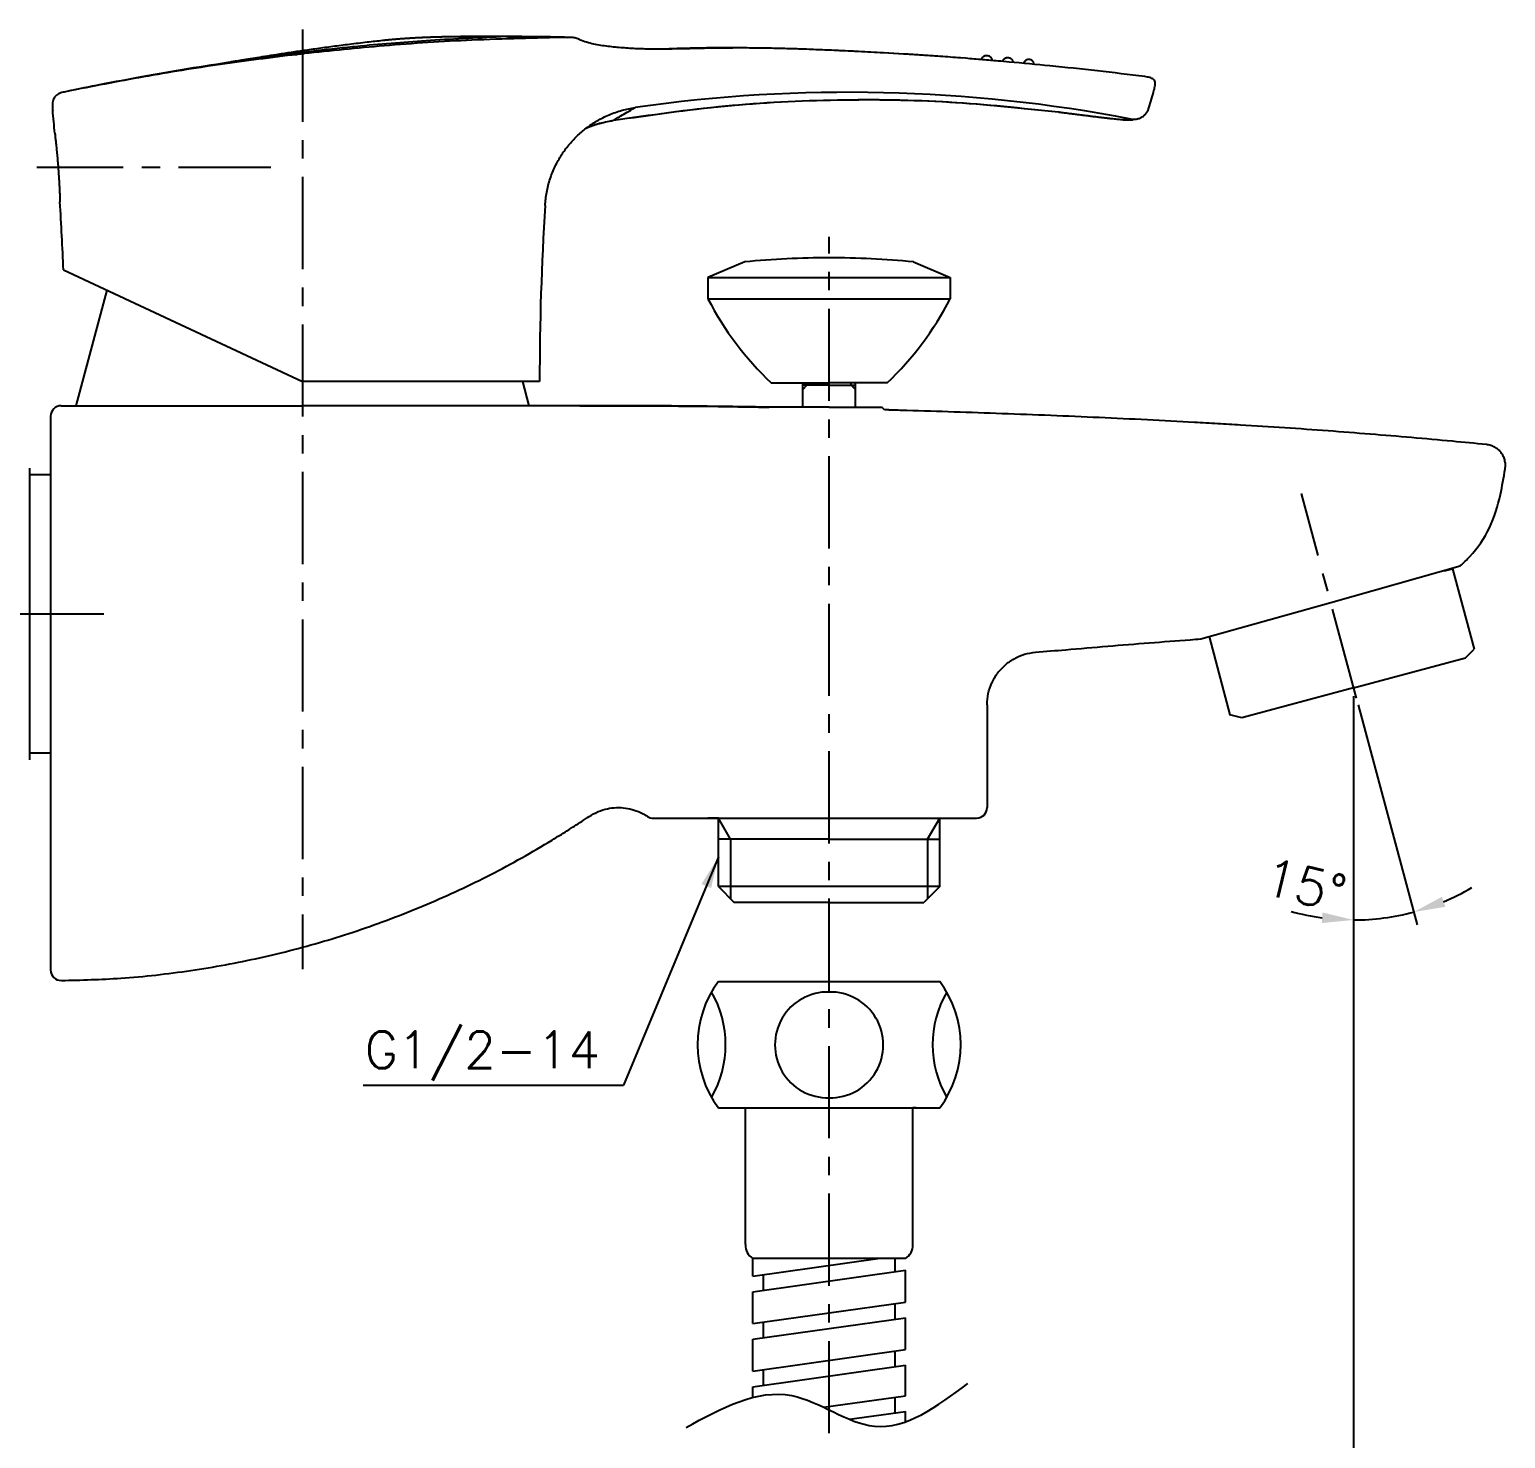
# Model space of a CAD drawing. Extents: x 937 to 1531, y -1355 to -935.
# Drawn here: x 1081.6 to 1221.7, y -1265.3 to -1131.5 of the extents above; entities that cross this region are included whole.
import ezdxf

# ---------------------------------------------------------------- set-up
doc = ezdxf.new("R2010")
doc.units = 0
doc.header["$LTSCALE"] = 7
doc.header["$MEASUREMENT"] = 0
doc.linetypes.add('CENTER', pattern=[2, 1.25, -0.25, 0.25, -0.25])
doc.layers.get('0').update_dxf_attribs({"color": 2, "linetype": 'CONTINUOUS'})
for name, color, linetype in [('CL', 1, 'CENTER'), ('D', 2, 'CONTINUOUS'), ('DIM', 2, 'CONTINUOUS'), ('DWG', 7, 'CONTINUOUS')]:
    doc.layers.add(name, color=color, linetype=linetype)
doc.styles.add('GHS', font='romans', dxfattribs={"bigfont": 'ghs'})
doc.dimstyles.new('STANDARD$7', dxfattribs={"dimtxt": 3.5, "dimasz": 3, "dimexe": 1, "dimexo": 1, "dimgap": 1, "dimtad": 3, "dimdec": 4, "dimzin": 0, "dimdsep": 46, "dimtxsty": 'GHS', "dimcen": 1, "dimclrd": 256, "dimclre": 256, "dimclrt": 2, "dimadec": 4, "dimazin": 0, "dimtfac": 1, "dimtdec": 4, "dimtmove": 2, "dimatfit": 2, "dimfxl": 0, "dimtolj": 1, "dimtzin": 0, "dimlwd": -1, "dimlwe": -1, "dimarcsym": 0})

msp = doc.modelspace()

# ---------------------------------------------------------------- linework, layer by layer
at = {"color": 7, "linetype": 'Continuous'}
for p, q in [((1115.319487179048, -1132.54203664579), (1115.317115819948, -1132.54228635859)), ((1143.262954046449, -1133.34805826849), (1142.637309368648, -1133.362033697591)), ((1101.054858959548, -1134.55591243509), (1101.022004336948, -1134.56081642179)), ((1102.001857555249, -1134.39261323749), (1101.924374077248, -1134.40517429259)), ((1102.300061570948, -1134.34420211709), (1102.269449788248, -1134.34920019089)), ((1105.183724476248, -1133.97920668689), (1104.570572941248, -1134.05904032349)), ((1162.701731460228, -1133.724224455089), (1162.688026117327, -1133.723476926589)), ((1162.701732923065, -1133.724224455091), (1162.688027580164, -1133.72347692659)), ((1137.055257004265, -1140.12218340819), (1137.063568059163, -1140.12635087629)), ((1179.325308082926, -1139.337759306188), (1179.306099782528, -1139.332268278689)), ((1186.174148191127, -1140.003295550189), (1185.848653266327, -1140.060566715588)), ((1186.389054357328, -1140.064433572589), (1186.385978375027, -1140.064975889489)), ((1084.852369035964, -1154.33348839569), (1107.534873398864, -1164.910513886299)), ((1130.057857181065, -1164.91051457179), (1107.534873398864, -1164.910512946587)), ((1155.034585595435, -1167.372447104397), (1155.034585595435, -1165.061122239875)), ((1160.034585595292, -1167.372447104397), (1160.034585595292, -1165.061122239875)), ((1083.637239750925, -1168.220462744181), (1083.637266183934, -1220.785709562686)), ((1157.534585595363, -1167.372447104428), (1152.534585595374, -1167.372447104366)), ((1157.534585595363, -1167.372447104428), (1162.534585595352, -1167.372447104366)), ((1172.534871799163, -1195.605315247492), (1172.534871799163, -1205.372447105392)), ((1140.838772103061, -1206.372447105392), (1157.534585595363, -1206.372447105392)), ((1157.534585595363, -1206.372447105392), (1171.534871799163, -1206.372447105392))]:
    msp.add_line(p, q, dxfattribs=at)
at = {"linetype": 'Continuous'}
for p, q in [((1155.434585595371, -1165.272447105374), (1155.434585595372, -1165.061122239933)), ((1159.634585595355, -1165.272447105374), (1159.634585595354, -1165.061122239938))]:
    msp.add_line(p, q, dxfattribs=at)
at = {"color": 7, "linetype": 'Continuous'}
for centre, radius, start, end in [((1143.298799844829, -1484.612290795689), 351.4240677686, 85.56224363371179, 86.83471459661303), ((1143.298801307666, -1484.61229079569), 351.4240677686, 85.60754368735617, 86.83471459661303), ((1143.298799844829, -1484.612290795689), 351.4240677686, 82.77383563439541, 84.2527353094242), ((1159.405878143464, -1279.96382132399), 142.4973302716, 79.17260023408727, 98.18117904302068), ((1074.221791834728, -1105.405189933289), 118.5202824582, 343.5565512880143, 344.3955501079165), ((812.10958676068, -1164.91094875259), 272.947811535, 4.949738764298439, 5.414484596172827), ((812.10958676068, -1164.91094875259), 272.947811535, 2.220921374694909, 3.58147012620267), ((1402.902643590064, -1164.908153623791), 272.8447864193, 176.4897426763965, 180.0004957849989), ((1084.637239750925, -1168.22046224132), 1, 89.99997701704196, 180.0000288118121), ((1140.838772103062, -1205.372447105387), 1, 236.6811199159572, 269.9999999999251), ((1171.534871799163, -1205.372447105392), 1, 270, 0), ((1084.637266183924, -1220.785709059815), 1, 180.0000288123853, 271.2664848263203)]:
    msp.add_arc(centre, radius, start, end, dxfattribs=at)
for points in [[(1115.318691661748, -1132.54216507889), (1113.890237103149, -1132.69844081729), (1112.211156822249, -1132.89685718799), (1110.606910488548, -1133.100795482691), (1109.085362643348, -1133.306562571591), (1107.653591073748, -1133.51049140239), (1106.317932095848, -1133.709080530791), (1105.060851413949, -1133.90303497429), (1103.966597197648, -1134.07632458829), (1103.030756160748, -1134.226270355691), (1102.300042105649, -1134.34420382249)], [(1126.837112142248, -1132.18153282109), (1119.688766962649, -1132.54664155459), (1113.045275358048, -1133.08706904519), (1111.080501944748, -1133.28554364289), (1109.113105326348, -1133.50337449519), (1107.146260217848, -1133.735038767391), (1106.166408508048, -1133.85487106399), (1105.183724476248, -1133.97920668689)], [(1132.701814261448, -1132.254035771391), (1123.628945191248, -1132.51815034239), (1115.297409500149, -1133.05786386809), (1107.711405556148, -1133.798095433991)], [(1126.837111253649, -1132.18205789219), (1125.523174857949, -1132.17955458849), (1122.977248474048, -1132.18756783839), (1120.477585577648, -1132.22939401489), (1118.031262769348, -1132.327835071191), (1115.645167465149, -1132.50890266869), (1115.318686385248, -1132.54211494099)], [(1126.556618991748, -1132.176262542891), (1126.516450473048, -1132.176142645591), (1126.476335260648, -1132.176026181691), (1126.436273080748, -1132.17591310919), (1126.396263659548, -1132.17580338629), (1126.356306723548, -1132.17569697149), (1126.316401999448, -1132.17559382339), (1126.276549214248, -1132.17549390109), (1126.236748095248, -1132.175397163591), (1126.196998369948, -1132.17530357059), (1126.157299766149, -1132.17521308149), (1126.117652011849, -1132.17512565629), (1126.078054835448, -1132.17504125509), (1126.038507965349, -1132.17495983829), (1125.999011130548, -1132.17488136639), (1125.959564060048, -1132.17480580029), (1125.920166483249, -1132.17473310099), (1125.880818129848, -1132.174663229591), (1125.841518729648, -1132.17459614779), (1125.802268012948, -1132.17453181709), (1125.763065710248, -1132.174470199491), (1125.723911552148, -1132.174411257091), (1125.684803624148, -1132.174354958191), (1125.64573708535, -1132.17430133569), (1125.606711466248, -1132.17425046259), (1125.567726554848, -1132.174202411891), (1125.528782138948, -1132.174157256191), (1125.489878006249, -1132.17411506809), (1125.451013944849, -1132.17407591969), (1125.412189742448, -1132.17403988289), (1125.373405187049, -1132.17400702899), (1125.334660066548, -1132.17397742949), (1125.295954168748, -1132.17395115529), (1125.257287281648, -1132.173928276991), (1125.218659193049, -1132.17390886509), (1125.180069691049, -1132.17389298959), (1125.141518563548, -1132.17388072039), (1125.103005598448, -1132.173872127091), (1125.064530583748, -1132.17386727909), (1125.026093307448, -1132.173866245391), (1124.987693557548, -1132.173869094891), (1124.949331122149, -1132.17387589599), (1124.911005789048, -1132.17388671719), (1124.872717346549, -1132.17390162649), (1124.834465582449, -1132.173920691891), (1124.796250285048, -1132.17394398079), (1124.758071242248, -1132.17397156079), (1124.719928242148, -1132.17400349899), (1124.681821072948, -1132.174039862391), (1124.643749522648, -1132.17408071769), (1124.605713379449, -1132.17412613139), (1124.567712431348, -1132.17417616999), (1124.529746466648, -1132.17423089949), (1124.491815273349, -1132.174290385991), (1124.453918639649, -1132.17435469499), (1124.416056353748, -1132.17442389229), (1124.378228203748, -1132.17449804319), (1124.340433977748, -1132.17457721289), (1124.302673464148, -1132.17466146629), (1124.264946450949, -1132.17475086849), (1124.227252726248, -1132.174845483991), (1124.189592078448, -1132.174945377391), (1124.151964295548, -1132.17505061309), (1124.114369165748, -1132.17516125529), (1124.076806477248, -1132.17527736789), (1124.039276018249, -1132.17539901509), (1124.001777576848, -1132.17552626039), (1123.964310941148, -1132.17565916759), (1123.926875899449, -1132.17579780019), (1123.889472239748, -1132.175942221491), (1123.852099750248, -1132.17609249479), (1123.814758218949, -1132.176248683191), (1123.777447434149, -1132.176410849791), (1123.740167183648, -1132.176579057291), (1123.702917255749, -1132.17675336859), (1123.665697438448, -1132.176933846391), (1123.628507519648, -1132.17712055319), (1123.591347287348, -1132.177313551491), (1123.554216529649, -1132.17751290379), (1123.517115034349, -1132.17771867219), (1123.480042589448, -1132.177930918991), (1123.442998982849, -1132.17814970639), (1123.405984002248, -1132.17837509629), (1123.368997435649, -1132.178607150691), (1123.332039070649, -1132.17884593159), (1123.295108695048, -1132.179091500791), (1123.258206096548, -1132.17934391999), (1123.221331062849, -1132.17960325099), (1123.184483381348, -1132.17986955539), (1123.147662839849, -1132.18014289479), (1123.110869225548, -1132.180423330791), (1123.074103457549, -1132.180710915991), (1123.037373491248, -1132.18100564469), (1123.000689972449, -1132.181307482291), (1122.964063542948, -1132.181616384891), (1122.927504835448, -1132.18193229939), (1122.891024473048, -1132.18225516349), (1122.854633069749, -1132.18258490519), (1122.818341230248, -1132.18292144279), (1122.782159550149, -1132.18326468469), (1122.746098616149, -1132.18361452959), (1122.710169005548, -1132.18397086559), (1122.674381286948, -1132.18433357119), (1122.638746020049, -1132.18470251389), (1122.603273755948, -1132.18507755139), (1122.567975036748, -1132.185458530491), (1122.532860396249, -1132.18584528759), (1122.497940359849, -1132.18623764839), (1122.463225444548, -1132.18663542799), (1122.428726159248, -1132.187038430791), (1122.394453004649, -1132.187446450391), (1122.360416473848, -1132.18785926969), (1122.326627052049, -1132.18827666099), (1122.293095216949, -1132.188698385791), (1122.259831438848, -1132.18912419489), (1122.226846180948, -1132.18955382879), (1122.194149899248, -1132.189987017091), (1122.161753043249, -1132.190423479091), (1122.129664451648, -1132.19086294599), (1122.097876635949, -1132.191305368991), (1122.066372592149, -1132.191750840791), (1122.035135210749, -1132.19219946959), (1122.004147396048, -1132.19265137779), (1121.973392065548, -1132.19310670169), (1121.942852150049, -1132.193565591691), (1121.912510593148, -1132.194028212191), (1121.882350351148, -1132.19449474159), (1121.852354393049, -1132.19496537259), (1121.822505699848, -1132.19544031159), (1121.792787265048, -1132.195919779391), (1121.763182093948, -1132.19640401119), (1121.733673203948, -1132.196893256091), (1121.704243623948, -1132.19738777799), (1121.674876398648, -1132.19788785499), (1121.645558418049, -1132.19839371349), (1121.616287573248, -1132.19890539749), (1121.587063712548, -1132.19942291819), (1121.557886684249, -1132.199946286391), (1121.528756336748, -1132.200475512591), (1121.499672518348, -1132.20101060739), (1121.470635077548, -1132.20155158109), (1121.441643862848, -1132.202098443891), (1121.412698722848, -1132.202651205991), (1121.383799506149, -1132.203209876991), (1121.354946061248, -1132.20377446699), (1121.326138237048, -1132.20434498529), (1121.297375882148, -1132.20492144159), (1121.268658845348, -1132.205503845091), (1121.239986975548, -1132.20609220509), (1121.211360121648, -1132.20668653059), (1121.182778132448, -1132.20728683049), (1121.154240857049, -1132.20789311369), (1121.125748144249, -1132.208505388791), (1121.097299843348, -1132.209123664491), (1121.068895803149, -1132.209747948991), (1121.04053587305, -1132.21037825069), (1121.012219902048, -1132.21101457789), (1120.983947739348, -1132.21165693859), (1120.955719234248, -1132.21230534069), (1120.927534235948, -1132.21295979209), (1120.899392593849, -1132.21362030049), (1120.871294157248, -1132.214286873591), (1120.843238775449, -1132.21495951889), (1120.815226298048, -1132.21563824379), (1120.787256574349, -1132.21632305549), (1120.759329453949, -1132.21701396139), (1120.731444786348, -1132.217710968391), (1120.703602421048, -1132.21841408379), (1120.675802207648, -1132.21912331419), (1120.648043992849, -1132.21983866669), (1120.620327472848, -1132.220560152991), (1120.592652446449, -1132.22128778439), (1120.565018814348, -1132.22202156999), (1120.537426476648, -1132.22276151879), (1120.509875333249, -1132.22350763949), (1120.482365283248, -1132.22425994089), (1120.454896225649, -1132.225018431491), (1120.427468058748, -1132.225783119891), (1120.400080680748, -1132.226554014291), (1120.372733989148, -1132.227331123091), (1120.345427881148, -1132.22811445439), (1120.318162253749, -1132.22890401619), (1120.290937003148, -1132.22969981649), (1120.263752025548, -1132.23050186309), (1120.236607216748, -1132.231310163791), (1120.209502471848, -1132.232124726291), (1120.182437685949, -1132.23294555809), (1120.155412753648, -1132.23377266669), (1120.128427569148, -1132.23460605949), (1120.101482026448, -1132.23544574369), (1120.074576019048, -1132.23629172669), (1120.047709440149, -1132.237144015591), (1120.020882182748, -1132.238002617491), (1119.994094139448, -1132.23886753929), (1119.967345202349, -1132.23973878799), (1119.940635263449, -1132.24061637039), (1119.913964214448, -1132.241500293291), (1119.887331946548, -1132.24239056349), (1119.860738350848, -1132.24328718749), (1119.834183317948, -1132.244190171991), (1119.807666738348, -1132.245099523491), (1119.781188502048, -1132.24601524849), (1119.754748498848, -1132.24693735339), (1119.728346618248, -1132.24786584459), (1119.701982749448, -1132.24880072829), (1119.675656781448, -1132.24974201089), (1119.649368602848, -1132.25068969849), (1119.623118102048, -1132.251643797291), (1119.596905166948, -1132.25260431349), (1119.570729685348, -1132.25357125309), (1119.544591544949, -1132.25454462209), (1119.518490632749, -1132.255524426591), (1119.492426835748, -1132.25651067249), (1119.466400040649, -1132.25750336579), (1119.440410133849, -1132.258502512291), (1119.414457001349, -1132.259508117991), (1119.388540529048, -1132.26052018869), (1119.362660602348, -1132.261538730191), (1119.336817106749, -1132.26256374819), (1119.311009927048, -1132.263595248691), (1119.285238948049, -1132.264633237191), (1119.259504054149, -1132.265677719591), (1119.233805129448, -1132.26672870149), (1119.208142057948, -1132.26778618869), (1119.182514723048, -1132.26885018689), (1119.156923008248, -1132.26992070169), (1119.131366796349, -1132.27099773879), (1119.105845970248, -1132.272081303891), (1119.080360412348, -1132.27317140259), (1119.054910004748, -1132.27426804059), (1119.029494629349, -1132.27537122349), (1119.004114167648, -1132.276480956991), (1118.978768501048, -1132.277597246791), (1118.953457510249, -1132.27872009849), (1118.928181076149, -1132.27984951779), (1118.902939079048, -1132.28098551029), (1118.877731398848, -1132.282128081891), (1118.852557915348, -1132.28327723809), (1118.827418508048, -1132.284432984691), (1118.802313055849, -1132.28559532739), (1118.777241437549, -1132.28676427199), (1118.752203531648, -1132.287939824291), (1118.727199216149, -1132.28912199009), (1118.702228368849, -1132.290310775091), (1118.677290867048, -1132.29150618529), (1118.652386587848, -1132.29270822649), (1118.627515407949, -1132.29391690469), (1118.602677203549, -1132.29513222569), (1118.577871850648, -1132.29635419569), (1118.553099224949, -1132.29758282059), (1118.528359201349, -1132.29881810639), (1118.503651654848, -1132.30006005929), (1118.478976459748, -1132.30130868549), (1118.454333490049, -1132.30256399099), (1118.429722619348, -1132.30382598229), (1118.405143720648, -1132.305094665491), (1118.380596666648, -1132.30637004709), (1118.356081329748, -1132.30765213339), (1118.33159758175, -1132.30894093099), (1118.307145293848, -1132.31023644629), (1118.282724336948, -1132.31153868589), (1118.258334581448, -1132.31284765659), (1118.233975897148, -1132.31416336499), (1118.209648153548, -1132.31548581799), (1118.185351219548, -1132.316815022391), (1118.161084963248, -1132.31815098529), (1118.136849252548, -1132.31949371349), (1118.112643954548, -1132.32084321429), (1118.088468936048, -1132.32219949489), (1118.064324062948, -1132.32356256249), (1118.040209200748, -1132.32493242459), (1118.016124214249, -1132.326309088591), (1117.992068967549, -1132.32769256219), (1117.968043324248, -1132.329082852991), (1117.944047147048, -1132.33047996869), (1117.920080298248, -1132.331883917391), (1117.896142639148, -1132.333294706991), (1117.872234030448, -1132.334712345591), (1117.848354332048, -1132.336136841491), (1117.824503403148, -1132.33756820309), (1117.800681102048, -1132.33900643879), (1117.776887286248, -1132.34045155729), (1117.753121812449, -1132.34190356739), (1117.729384536248, -1132.34336247789), (1117.705675312648, -1132.34482829789), (1117.681993995449, -1132.34630103669), (1117.658340437648, -1132.34778070349), (1117.634714491248, -1132.349267307791), (1117.611116006949, -1132.35076085939), (1117.587544834648, -1132.35226136809), (1117.564000823149, -1132.35376884389), (1117.540483819948, -1132.35528329689), (1117.516993671349, -1132.35680473769), (1117.493530222549, -1132.358333176591), (1117.470093317448, -1132.359868624591), (1117.446682798549, -1132.36141109249), (1117.423298506948, -1132.362960591591), (1117.399940282448, -1132.364517133291), (1117.376607963448, -1132.366080729191), (1117.353302291049, -1132.36765132999), (1117.330030930848, -1132.36922841459), (1117.306804729948, -1132.370811232791), (1117.283634542948, -1132.37239901729), (1117.260531215048, -1132.373990984591), (1117.237505582748, -1132.37558633509), (1117.214568473949, -1132.37718425349), (1117.191730707648, -1132.37878390789), (1117.169003094548, -1132.380384450691), (1117.146396436749, -1132.38198501839), (1117.123921528649, -1132.383584731291), (1117.101589156749, -1132.38518269439), (1117.079410099748, -1132.38677799659), (1117.057395129348, -1132.38836971159), (1117.03555501035, -1132.38995689749), (1117.013900500749, -1132.39153859759), (1116.992442352648, -1132.393113840091), (1116.971191312148, -1132.394681638191), (1116.950158120249, -1132.39624099119), (1116.929353512748, -1132.39779088379), (1116.908788211548, -1132.399330287791), (1116.888466950548, -1132.40085861249), (1116.868378318648, -1132.402376484791), (1116.848508215249, -1132.40388475379), (1116.828842546248, -1132.40538428869), (1116.809367223649, -1132.406875978991), (1116.790068165548, -1132.40836073359), (1116.770931296148, -1132.40983948099), (1116.751942544548, -1132.41131316869), (1116.733087844748, -1132.41278276329), (1116.714353134748, -1132.41424924999), (1116.695724357148, -1132.41571363259), (1116.677187469548, -1132.417176932491), (1116.658732206748, -1132.418639889691), (1116.640356789349, -1132.42010258059), (1116.622060561048, -1132.42156499429), (1116.603842861549, -1132.42302712069), (1116.585703026348, -1132.42448895119), (1116.567640386448, -1132.42595047799), (1116.549654268948, -1132.42741169469), (1116.531743996449, -1132.42887259619), (1116.513908887048, -1132.43033317819), (1116.496148254749, -1132.431793437991), (1116.47846140915, -1132.433253373791), (1116.460847655148, -1132.434712985291), (1116.443306293449, -1132.43617227329), (1116.425836619748, -1132.43763123969), (1116.408437925248, -1132.43908988789), (1116.391109496648, -1132.44054822239), (1116.373850615249, -1132.44200624909), (1116.356660557648, -1132.443463975191), (1116.339538595148, -1132.44492140909), (1116.322483994049, -1132.446378560491), (1116.305496014749, -1132.44783544079), (1116.288573912449, -1132.44929206229), (1116.271716936149, -1132.45074843919), (1116.254924329148, -1132.452204586591), (1116.238195328148, -1132.45366052159), (1116.221529163448, -1132.45511626229), (1116.204925058448, -1132.45657182869), (1116.188382229649, -1132.458027242191), (1116.171899885649, -1132.45948252559), (1116.155477227449, -1132.460937703691), (1116.139113447748, -1132.462392802791), (1116.122807730349, -1132.46384785089), (1116.106559250048, -1132.465302877891), (1116.090367171648, -1132.46675791539), (1116.07423064975, -1132.46821299699), (1116.058148827849, -1132.469668158391), (1116.042120837448, -1132.47112343699), (1116.026145798048, -1132.47257887289), (1116.010222815148, -1132.47403450799), (1115.994350980248, -1132.47549038659), (1115.978529369048, -1132.47694655569), (1115.962757040948, -1132.47840306479), (1115.947033036949, -1132.479859965991), (1115.931356378948, -1132.48131731439), (1115.915726067548, -1132.482775168291), (1115.900141080549, -1132.48423358899), (1115.884600370749, -1132.48569264159), (1115.869102863448, -1132.48715239469), (1115.853647454648, -1132.48861292099), (1115.838233041849, -1132.49007429429), (1115.822862047348, -1132.49153625379), (1115.807543385248, -1132.49299791519), (1115.792286626548, -1132.494458320191), (1115.777101303548, -1132.49591650229), (1115.761996906148, -1132.49737148779), (1115.746982879849, -1132.49882229549), (1115.732068623048, -1132.50026793769), (1115.717263484648, -1132.50170742029), (1115.702576762349, -1132.50313974339), (1115.688017702648, -1132.504563901291), (1115.673595545948, -1132.50597887849), (1115.659319428648, -1132.50738365969), (1115.645198405949, -1132.508777227491), (1115.631241477448, -1132.51015856049), (1115.617457586248, -1132.51152663419), (1115.603855585149, -1132.51288042389), (1115.590442911248, -1132.514219038291), (1115.577225353249, -1132.51554174479), (1115.564208466648, -1132.516847829591), (1115.551397638948, -1132.518136591991), (1115.538798084148, -1132.519407345291), (1115.526414836149, -1132.52065941769), (1115.514252350548, -1132.521892193691), (1115.502306974648, -1132.52310588039), (1115.490567877749, -1132.52430142289), (1115.479023440348, -1132.52547985949), (1115.467661342648, -1132.526642312891), (1115.456468481948, -1132.52778999919), (1115.445430847149, -1132.528924240991), (1115.434533331948, -1132.53004648749), (1115.423756893249, -1132.53115860799), (1115.413047850649, -1132.53226607429), (1115.402416285248, -1132.53336778889), (1115.391890453948, -1132.53446075549), (1115.381490494448, -1132.53554279819), (1115.371225798248, -1132.53661284429), (1115.361089842449, -1132.537671475191), (1115.351049419148, -1132.53872206789), (1115.341019590248, -1132.53977344399), (1115.330790363349, -1132.54084761309), (1115.320411989849, -1132.54193927279)], [(1127.124729430549, -1132.17832575639), (1127.083785720649, -1132.17815323469), (1127.042899177448, -1132.177984761991), (1127.002069523848, -1132.17782029259), (1126.961296482848, -1132.17765978099), (1126.920579777749, -1132.177503182091), (1126.879919131949, -1132.17735045089), (1126.839314269148, -1132.17720154289), (1126.798764913449, -1132.177056413691), (1126.758270788649, -1132.176915019191), (1126.717831619449, -1132.17677731559), (1126.677447130148, -1132.17664325929), (1126.637117045748, -1132.17651280709), (1126.596841091149, -1132.17638591589), (1126.556618991748, -1132.176262542891)], [(1126.837110397048, -1132.182069853891), (1128.778799977548, -1132.19339553129), (1130.750803989449, -1132.21671757899), (1132.701593715448, -1132.25381708009)], [(1132.419063361848, -1132.242339403891), (1132.385982357848, -1132.24163336539), (1132.336437467448, -1132.24058395869), (1132.286984203748, -1132.239546062391), (1132.237622209448, -1132.23851959689), (1132.188351128249, -1132.23750448349), (1132.139170604948, -1132.23650064369), (1132.090079985648, -1132.235507993791), (1132.041076902048, -1132.234526416391), (1131.992160699449, -1132.23355583019), (1131.943331113749, -1132.23259616209), (1131.894587880949, -1132.23164733959), (1131.845930737448, -1132.23070929039), (1131.797359419548, -1132.22978194279), (1131.748873664149, -1132.228865225591), (1131.700473208049, -1132.22795906779), (1131.652157788349, -1132.227063398891), (1131.603927142548, -1132.22617814899), (1131.555781008149, -1132.225303248491), (1131.507719122749, -1132.224438628091), (1131.459741224549, -1132.22358421899), (1131.411847051549, -1132.222739952891), (1131.364036342249, -1132.221905761791), (1131.316308835148, -1132.22108157819), (1131.268664269148, -1132.22026733489), (1131.221102383148, -1132.219462965191), (1131.173622916548, -1132.21866840279), (1131.126225608548, -1132.21788358179), (1131.078910198949, -1132.21710843659), (1131.031676427448, -1132.216342901991), (1130.984524034148, -1132.21558691339), (1130.937452845348, -1132.21484040759), (1130.890463298648, -1132.21410332479), (1130.843555273248, -1132.21337558859), (1130.796728493248, -1132.21265712059), (1130.749982682049, -1132.21194784249), (1130.703317563149, -1132.21124767679), (1130.656732859748, -1132.210556546191), (1130.61022829475, -1132.209874373991), (1130.563803590848, -1132.20920108399), (1130.517458470549, -1132.20853660029), (1130.471192656249, -1132.20788084769), (1130.425005870048, -1132.207233751391), (1130.378897833748, -1132.20659523679), (1130.332868269248, -1132.20596523009), (1130.286916898048, -1132.20534365779), (1130.241043441448, -1132.204730446791), (1130.195247620648, -1132.20412552459), (1130.149529156848, -1132.20352881909), (1130.103887770648, -1132.202940258491), (1130.058323182848, -1132.20235977169), (1130.012835114048, -1132.20178728769), (1129.967423284549, -1132.201222736291), (1129.922087414649, -1132.20066604759), (1129.876827224448, -1132.200117151891), (1129.831642433948, -1132.19957598039), (1129.786532762848, -1132.199042464291), (1129.741497931048, -1132.19851653539), (1129.696537657948, -1132.197998125891), (1129.651651663248, -1132.197487168591), (1129.606839666149, -1132.19698359639), (1129.562101386048, -1132.196487342891), (1129.517436541948, -1132.195998341891), (1129.472844853148, -1132.195516527691), (1129.428326038448, -1132.19504183509), (1129.383879816848, -1132.19457419919), (1129.339505907148, -1132.194113555491), (1129.295204028148, -1132.19365983999), (1129.250973898548, -1132.19321298889), (1129.206815236948, -1132.192772939091), (1129.162727761948, -1132.19233962759), (1129.118711192049, -1132.19191299199), (1129.074765245849, -1132.19149297019), (1129.030889641648, -1132.19107950049), (1128.987084097949, -1132.19067252159), (1128.943348333248, -1132.19027197259), (1128.899682065748, -1132.189877792891), (1128.856085013848, -1132.18948992239), (1128.812556895949, -1132.18910830139), (1128.769097430448, -1132.18873287029), (1128.725706335548, -1132.18836357009), (1128.682383329749, -1132.188000342291), (1128.639128131249, -1132.18764312839), (1128.595940458549, -1132.18729187059), (1128.552820030148, -1132.186946511391), (1128.509766564249, -1132.18660699339), (1128.466779779448, -1132.18627325989), (1128.423859394248, -1132.18594525439), (1128.381005127248, -1132.18562292069), (1128.338216697048, -1132.185306203091), (1128.295493822248, -1132.18499504609), (1128.252836221648, -1132.18468939469), (1128.210243613948, -1132.18438919399), (1128.167715718048, -1132.18409438979), (1128.125252252948, -1132.183804927891), (1128.082852937649, -1132.18352075459), (1128.040517491248, -1132.183241816591), (1127.998245632848, -1132.18296806079), (1127.956037082048, -1132.182699434491), (1127.913891557948, -1132.18243588529), (1127.871808780148, -1132.18217736119), (1127.829788468448, -1132.18192381039), (1127.787830342349, -1132.181675181391), (1127.745934121948, -1132.18143142329), (1127.704099527049, -1132.18119248509), (1127.662326277949, -1132.18095831659), (1127.620614094848, -1132.18072886739), (1127.57896269805, -1132.180504087891), (1127.537371808348, -1132.180283928391), (1127.495841146248, -1132.18006833969), (1127.454370432648, -1132.179857272891), (1127.412959388648, -1132.179650679491), (1127.371607735448, -1132.17944851099), (1127.330315194349, -1132.17925071949), (1127.289081486948, -1132.17905725719), (1127.247906334849, -1132.178868076791), (1127.206789459949, -1132.17868313099), (1127.165730584448, -1132.17850237309), (1127.124729430549, -1132.17832575639)], [(1132.937023679148, -1132.25393929869), (1132.903736182148, -1132.253328275291), (1132.700284135948, -1132.253777580491)], [(1134.026422869948, -1132.54332808059), (1133.849898242449, -1132.46953138709), (1133.672619358148, -1132.398423616091), (1133.490235373948, -1132.33750595969), (1133.300842137748, -1132.29100038869), (1133.104650929849, -1132.26290224999), (1132.937023679148, -1132.25393929869)], [(1142.637147103948, -1133.362030834191), (1141.825278557349, -1133.370956981891), (1141.038142840448, -1133.37149369429), (1140.274130444648, -1133.36258386919), (1139.531908999148, -1133.342295034891), (1138.809865981449, -1133.308423921491), (1138.106729461349, -1133.26094480599), (1137.418836625049, -1133.20258537029), (1136.735953443048, -1133.13408968299), (1136.049758227348, -1133.04723269469), (1135.363415297448, -1132.929560284191), (1134.684391299448, -1132.767106652891), (1134.027690259448, -1132.54382206799)], [(1142.660332133448, -1133.34032635649), (1142.350032950148, -1133.35180761429)], [(1143.262086240348, -1133.32386287889), (1142.636504880849, -1133.344184156191)], [(1143.262024072549, -1133.31985076219), (1142.969241617248, -1133.329517964191), (1142.660332133448, -1133.34032635649)], [(1143.276844196248, -1133.31937642349), (1143.262024072549, -1133.31985076219)], [(1148.931739308749, -1133.25929374189), (1146.209680084849, -1133.263435506891), (1143.262086240348, -1133.32386287889)], [(1148.931764431149, -1133.259294211091), (1146.771090342048, -1133.278620156491), (1144.673140622848, -1133.31837915659), (1143.263005861648, -1133.35056222659)], [(1148.844976142148, -1133.24350680269), (1148.279890057248, -1133.242119380491), (1147.425617785048, -1133.24380034499), (1146.561303868648, -1133.250228648991), (1145.684736067648, -1133.261699972291), (1144.794035432148, -1133.27853972179), (1143.887836372548, -1133.30108663489), (1143.276844196248, -1133.31937642349)], [(1154.670575311448, -1133.361304982691), (1153.951434912448, -1133.337957030691), (1152.282394674248, -1133.293780366491), (1150.613194110848, -1133.26664454189), (1148.931756627948, -1133.25912818439)], [(1160.245703036649, -1133.59722236599), (1159.073950152549, -1133.54172911169), (1157.335543466149, -1133.46431324709), (1155.631931818848, -1133.39580178039), (1154.670575311448, -1133.361304982691)], [(1160.319706374767, -1133.60075595459), (1159.357460011565, -1133.55476163849), (1155.951338089963, -1133.40791967339), (1154.760307670665, -1133.36433526869)], [(1107.022579783048, -1133.87498340909), (1099.730457255848, -1134.829892096191), (1092.442869223849, -1136.00227084619), (1085.165601510048, -1137.38824447229)], [(1101.022004929048, -1134.560820387391), (1096.662580180649, -1135.24626630889), (1092.290800643648, -1136.003994818591), (1088.405661962648, -1136.73612090759), (1085.168533329149, -1137.386711765291)], [(1100.895117216748, -1134.57424960819), (1100.725706215949, -1134.60216263089), (1100.452990109448, -1134.646981429191)], [(1101.924374697848, -1134.40517808139), (1101.305666205548, -1134.50673807279), (1100.895117216748, -1134.57424960819)], [(1104.570572941248, -1134.05904032349), (1101.054859069848, -1134.55591317439)], [(1104.570572941248, -1134.05904032349), (1103.915876803248, -1134.13576436919), (1103.27962712405, -1134.21370212109), (1102.063233574148, -1134.38284553349), (1102.001857943148, -1134.392615655391)], [(1102.198383391948, -1134.36082061739), (1102.032481833849, -1134.38769340169), (1102.001857574548, -1134.392613318491)], [(1102.269449794048, -1134.34920022679), (1102.198383391948, -1134.36082061739)], [(1105.183724476248, -1133.97920668689), (1104.506649032548, -1134.05489328319), (1103.847915333249, -1134.13187760239), (1102.586249633948, -1134.29938628819), (1102.300061158048, -1134.34419957739)], [(1104.570572941248, -1134.05904032349), (1105.939236059448, -1133.93561923599), (1107.022579782948, -1133.874983409091)], [(1105.183724476248, -1133.97920668689), (1106.596827588348, -1133.85757761649), (1107.711405556148, -1133.798095433991)], [(1107.711405556148, -1133.798095433991), (1107.366477917548, -1133.836516612391), (1107.022579782948, -1133.874983409091)], [(1162.688026665629, -1133.723467003189), (1160.319704911929, -1133.600755954589)], [(1162.688028128467, -1133.723467003191), (1160.319706374767, -1133.60075595459)], [(1172.107409681028, -1134.375178855789), (1171.303642983728, -1134.308133330589), (1170.490603332228, -1134.241413836189)], [(1171.998900206828, -1134.372089701689), (1172.009629001229, -1134.326165549989), (1172.036015300628, -1134.254574717389), (1172.066006436428, -1134.198740005489), (1172.095581632228, -1134.156255218589), (1172.122768944829, -1134.124109946589), (1172.146888230928, -1134.099655451589), (1172.167918588128, -1134.080845399589), (1172.186120381529, -1134.066182476189), (1172.201842891129, -1134.054592720489), (1172.215436981129, -1134.045307947989), (1172.227220587928, -1134.037775347389), (1172.237468813328, -1134.031592880789), (1172.266672906528, -1134.015729041589), (1172.290858414128, -1134.004411864889), (1172.309391823328, -1133.996773821589), (1172.323934290029, -1133.991376995789), (1172.335586030628, -1133.987418040189), (1172.345093523028, -1133.984422133989), (1172.361757770828, -1133.979667003489), (1172.375729538128, -1133.976155552589), (1172.386275264728, -1133.973786142689), (1172.397075464529, -1133.971606025589), (1172.408240855128, -1133.969610906389), (1172.417526368428, -1133.968149746289), (1172.428479102428, -1133.966655107889), (1172.436032727428, -1133.965767548989), (1172.443485400228, -1133.965005727089), (1172.451302500528, -1133.964327625089), (1172.456542765028, -1133.963942147989), (1172.463208297128, -1133.963531728789), (1172.468764390229, -1133.963257843789), (1172.473857156228, -1133.963061189789), (1172.478746309528, -1133.962921285489), (1172.483139833328, -1133.962836383589), (1172.487116987528, -1133.962792831489), (1172.490603332228, -1133.962780676689)], [(1173.588058962028, -1134.501863905489), (1172.107409681029, -1134.375178855789)], [(1172.490603332228, -1133.962780676689), (1172.493983216428, -1133.962792100489), (1172.497812618228, -1133.962832653189), (1172.502094832528, -1133.962912748689), (1172.506797447328, -1133.963042994889), (1172.511906503829, -1133.963234707989), (1172.517423158429, -1133.963500497889), (1172.523679911228, -1133.963875936389), (1172.529216228729, -1133.964273862089), (1172.536636903328, -1133.964904276089), (1172.544728071828, -1133.965718796689), (1172.552121209029, -1133.966579557389), (1172.562833707128, -1133.968025410989), (1172.572895754329, -1133.969599211889), (1172.584092628328, -1133.971598682389), (1172.596588595228, -1133.974142647089), (1172.609383787328, -1133.977094354589), (1172.622554624829, -1133.980506007689), (1172.628455540128, -1133.982159444589), (1172.635168620628, -1133.984135842389), (1172.643021867929, -1133.986578419289), (1172.652464938828, -1133.989704762789), (1172.664134010628, -1133.993859464089), (1172.678962254128, -1133.999616648989), (1172.698372045028, -1134.007992635989), (1172.724610897929, -1134.020920450889), (1172.761300411428, -1134.042396220089), (1172.813989768528, -1134.081439342989), (1172.836098402728, -1134.101348585889), (1172.861465665029, -1134.127428428889), (1172.891201819928, -1134.163580322989), (1172.923078083929, -1134.211851225989), (1172.945185042928, -1134.254560916889), (1172.966307522528, -1134.308814695489), (1172.983012366729, -1134.375985845189), (1172.990546502128, -1134.455242312589)], [(1178.490603332428, -1134.958414731589), (1174.618558616528, -1134.592751257589), (1173.588058962028, -1134.501863905489)], [(1174.006563647828, -1134.538514158289), (1174.008812246128, -1134.530126772089), (1174.033337726028, -1134.461575306689), (1174.060817288628, -1134.408325723589), (1174.087677254529, -1134.367774577989), (1174.112232120028, -1134.336976394489), (1174.133934925028, -1134.313422293689), (1174.157442879228, -1134.291000424489), (1174.194094165828, -1134.261238498689), (1174.222789669328, -1134.241605737689), (1174.245407494628, -1134.228081900289), (1174.263482213128, -1134.218393871289), (1174.290375262429, -1134.205675013289), (1174.318507269829, -1134.194383357789), (1174.338587344929, -1134.187502063389), (1174.353544876629, -1134.182984789589), (1174.365086601328, -1134.179843772689), (1174.381884397729, -1134.175795895489), (1174.397711041628, -1134.172537727689), (1174.409786162629, -1134.170407618189), (1174.423878330228, -1134.168305204089), (1174.436064940329, -1134.166816313889), (1174.447220207928, -1134.165718628489), (1174.457726765829, -1134.164915016789), (1174.467323949528, -1134.164375200989), (1174.476022670028, -1134.164045618289), (1174.483794866828, -1134.163879334689), (1174.490603332228, -1134.163832977389)], [(1174.490603332228, -1134.163832977389), (1174.497304167128, -1134.163877880589), (1174.504891416528, -1134.164037168389), (1174.513472640028, -1134.164356256389), (1174.522986393828, -1134.164882742089), (1174.533516960328, -1134.165677960789), (1174.544657269628, -1134.166763392889), (1174.557065721428, -1134.168269912889), (1174.570952490128, -1134.170331191289), (1174.583801099228, -1134.172595584389), (1174.599853158228, -1134.175914464189), (1174.619255459128, -1134.180667756889), (1174.635549832828, -1134.185303446489), (1174.658673191428, -1134.192926911889), (1174.682067479029, -1134.201943942489), (1174.707088064228, -1134.213128683189), (1174.731692199928, -1134.225796268989), (1174.757621756528, -1134.241102376289), (1174.791495066029, -1134.264503333389), (1174.815992693428, -1134.284199254389), (1174.844112479728, -1134.310235349189), (1174.877900089728, -1134.347603279789), (1174.913296393828, -1134.396755131589), (1174.938017885029, -1134.440628546389), (1174.962266944229, -1134.497900951789), (1174.981875609728, -1134.570819272089), (1174.989177011928, -1134.626128657889)], [(1176.490603332328, -1134.347306400789), (1176.482804873028, -1134.347355628789), (1176.472746625828, -1134.347583086189), (1176.461875591928, -1134.348061402889), (1176.450639401028, -1134.348816658389), (1176.439124517328, -1134.349866867289), (1176.427291038628, -1134.351237904289), (1176.415166138328, -1134.352950199789), (1176.402814406829, -1134.355015870589), (1176.390223239428, -1134.357457501889), (1176.377411419628, -1134.360293092089), (1176.364372428128, -1134.363546858089), (1176.351098962928, -1134.367245889889), (1176.337585238529, -1134.371419912789), (1176.323827395328, -1134.376101382389), (1176.309830305028, -1134.381323083389), (1176.295619921528, -1134.387112026389), (1176.281227467229, -1134.393493542889), (1176.266686162328, -1134.400492319589), (1176.252031317028, -1134.408132343889), (1176.237297667328, -1134.416438465589), (1176.222515333428, -1134.425439601589), (1176.207716746829, -1134.435165836689), (1176.192938120628, -1134.445647765789), (1176.178219746528, -1134.456916425889), (1176.163606307328, -1134.469003221389), (1176.149147358728, -1134.481939700989), (1176.134903741328, -1134.495751269889), (1176.120943294928, -1134.510452331189), (1176.107328864028, -1134.526044827089), (1176.094124156128, -1134.542525191289), (1176.081394856228, -1134.559885694889), (1176.069208428228, -1134.578114621489), (1176.057632022328, -1134.597199898489), (1176.046736586228, -1134.617123265789), (1176.036595931428, -1134.637860899189), (1176.027285888228, -1134.659384513189), (1176.018879916528, -1134.681660357089), (1176.011441728228, -1134.704647573589), (1176.007340337029, -1134.719248609589)], [(1176.989323911528, -1134.811813202689), (1176.987077755228, -1134.788341776989), (1176.983637212128, -1134.764446480789), (1176.979119789828, -1134.741041709089), (1176.973581738828, -1134.718178329289), (1176.967079063228, -1134.695902921089), (1176.959667473028, -1134.674257784089), (1176.951402342328, -1134.653280955289), (1176.942342022328, -1134.633005505189), (1176.932552913328, -1134.613458197889), (1176.922099868328, -1134.594659323489), (1176.911045981528, -1134.576626347689), (1176.899452632729, -1134.559373734889), (1176.887379328528, -1134.542912605689), (1176.874883735028, -1134.527250806189), (1176.862021711528, -1134.512392982189), (1176.848847305428, -1134.498340618689), (1176.835408726629, -1134.485087317989), (1176.821752516828, -1134.472613889089), (1176.807924818628, -1134.460895961889), (1176.793967905728, -1134.449909040389), (1176.779920347028, -1134.439628680689), (1176.765817232828, -1134.430030573189), (1176.751690390229, -1134.421090615789), (1176.737569224328, -1134.412785340689), (1176.723485141729, -1134.405094068089), (1176.709468905328, -1134.397996654289), (1176.695549327228, -1134.391472601789), (1176.681753362928, -1134.385501091089), (1176.668106211228, -1134.380061014889), (1176.654627295328, -1134.375129570289), (1176.641323445528, -1134.370680719089), (1176.628198076028, -1134.366689438689), (1176.615253044228, -1134.363132343689), (1176.602488846528, -1134.359987624489), (1176.589905082228, -1134.357235046989), (1176.577508728528, -1134.354857302789), (1176.565313431928, -1134.352838725989), (1176.553316047629, -1134.351161314589), (1176.541610810428, -1134.349818385589), (1176.530216376528, -1134.348789048189), (1176.519073229228, -1134.348047191489), (1176.508280891328, -1134.347577263689), (1176.498286037428, -1134.347354143889), (1176.490603332228, -1134.347306395989)], [(1188.373599071527, -1137.286504149288), (1188.436072947327, -1137.039455057188), (1188.474686695227, -1136.815497518788), (1188.482604197027, -1136.607926488289), (1188.443751855727, -1136.412912010389), (1188.338351705329, -1136.253946015489), (1188.173278343328, -1136.142232888889), (1187.978331964827, -1136.069033524389), (1187.756113317427, -1136.017781255389), (1187.503132222026, -1135.979442477989)], [(1085.166539362864, -1137.38803783899), (1084.929251645264, -1137.43923183269), (1084.704912235464, -1137.49818505719), (1084.491038048364, -1137.57473636509), (1084.287410732264, -1137.68212657399), (1084.105447509564, -1137.828918322991), (1084.075237151364, -1137.86120750359)], [(1084.075237151364, -1137.86120750359), (1083.964071873564, -1138.015045976091), (1083.872375654364, -1138.22964424079), (1083.825034594264, -1138.457735201391), (1083.811992923764, -1138.691661781691), (1083.821040275364, -1138.933439024391), (1083.842371561964, -1139.18618093629)], [(1135.458242168866, -1140.20884687169), (1135.491175278164, -1140.18944316469), (1136.648495149865, -1139.60779138319), (1137.885596245064, -1139.176639807991), (1139.127961911266, -1138.91664665209)], [(1137.054753050063, -1140.12230883999), (1147.687790754165, -1138.76400177269), (1158.319335766963, -1138.187145305091), (1168.881478906465, -1138.38138010549), (1179.306154925765, -1139.332195843591)], [(1137.054753050063, -1140.12230883999), (1138.201876006465, -1139.45228183409), (1138.895654449464, -1139.050576250291), (1139.127967021866, -1138.91668219989)], [(1137.063621795365, -1140.126342523091), (1147.599230254665, -1138.77720144889), (1158.343359122865, -1138.19125791869), (1169.007512159265, -1138.39234539789), (1179.305800763964, -1139.33526181359)], [(1186.712743505329, -1140.007855251489), (1186.800704898828, -1139.989840788589), (1187.097742325127, -1139.885753750789), (1187.366579570828, -1139.721929178588), (1187.595467171027, -1139.505408614188), (1187.774164769226, -1139.245693905588), (1187.894567766328, -1138.954595746188)], [(1130.569768311365, -1148.20262436019), (1130.727269648264, -1146.94561975599), (1131.055319934665, -1145.67930020599), (1131.539930238865, -1144.47893367579), (1132.139792878065, -1143.40642119479), (1132.822695317464, -1142.46876536129), (1133.593112777865, -1141.63242165449), (1134.471512267065, -1140.87512099359), (1135.458242168866, -1140.20884687169)], [(1135.535789712564, -1140.473538274691), (1135.957858085864, -1140.35394995639), (1137.055897770665, -1140.12210553919)], [(1135.539731816864, -1140.47571214939), (1136.299059197564, -1140.275007138091), (1137.063416233163, -1140.12616365479)], [(1179.305799301127, -1139.335261813588), (1179.325325980927, -1139.337761627088)], [(1179.306153462928, -1139.332195843588), (1179.325717121129, -1139.334700585888)], [(1179.325316278426, -1139.337765112789), (1179.540863330828, -1139.365361249588)], [(1179.325717121129, -1139.334700585888), (1180.757600002928, -1139.517145527189), (1182.093148456927, -1139.684700381989), (1183.278775981626, -1139.828990618388), (1184.275496845727, -1139.943468610989), (1185.051020383226, -1140.022660840689), (1185.581120844127, -1140.062535504389), (1185.848653266327, -1140.060566715588)], [(1179.540863330828, -1139.365361249588), (1179.739722887728, -1139.390793717189), (1180.321331827827, -1139.464995967589), (1180.878675402028, -1139.535781026388), (1181.409726950928, -1139.602825850088), (1181.912768760227, -1139.665847830688), (1182.386500396826, -1139.724625449089), (1182.830100223428, -1139.779004705989), (1183.243021352026, -1139.828875019489), (1183.624964565427, -1139.874165621789), (1183.975990491927, -1139.914858572088), (1184.296425470128, -1139.950978496089), (1184.587017623728, -1139.982620389789), (1184.848818453028, -1140.009919215988), (1185.083118178728, -1140.033031830488), (1185.291430737227, -1140.052129664689), (1185.475626724527, -1140.067417717889), (1185.586217904928, -1140.075605498289)], [(1185.586217904928, -1140.075605498289), (1185.638333165328, -1140.079130159289), (1185.783378000326, -1140.087475062289), (1185.915925807127, -1140.092480693688)], [(1185.987141000128, -1140.080496517489), (1185.848632015028, -1140.060679465689)], [(1185.915925807127, -1140.092480693688), (1186.041510249927, -1140.093689337188), (1186.126332990227, -1140.091714432189)], [(1186.126214714327, -1140.087263341389), (1185.987141000128, -1140.080496517489)], [(1186.385979255127, -1140.064980909988), (1186.265892266127, -1140.081012384588), (1186.126214714327, -1140.087263341389)], [(1186.126332990227, -1140.091714432189), (1186.172436180927, -1140.089441366089), (1186.333003812428, -1140.073414870889)], [(1186.174146849326, -1140.003302565888), (1186.488339412229, -1140.029655137588), (1186.712743505329, -1140.007855251489)], [(1186.333003812428, -1140.073414870889), (1186.389052912628, -1140.064425428088)], [(1084.03951310088, -1141.36051388629), (1084.04700932348, -1141.42312140359), (1084.06890675638, -1141.60870815199), (1084.10331795988, -1141.90903668009), (1084.147679919581, -1142.31369078739), (1084.19847538728, -1142.80523359819), (1084.252370907381, -1143.36695118149), (1084.305825344581, -1143.97623668559), (1084.35594134488, -1144.61051388629)], [(1134.487468015465, -1140.86135087339), (1134.929817850764, -1140.68043249719), (1135.476005243964, -1140.492027957591)], [(1134.487912193866, -1140.86235961669), (1134.526734382664, -1140.84545483079), (1135.378953624863, -1140.52598051539), (1135.539731816864, -1140.47571214939)], [(1135.476005243964, -1140.492027957591), (1135.535789712564, -1140.473538274691)], [(1084.35594134488, -1144.61051388629), (1084.401121201479, -1145.255512053991), (1084.438760601779, -1145.870318565591), (1084.468543914582, -1146.43246016199), (1084.490738177481, -1146.91867772799), (1084.506477503481, -1147.317572923291), (1084.51689226258, -1147.618899064191), (1084.522651831679, -1147.80369921979), (1084.524326620081, -1147.86051388629)], [(1131.198335435462, -1167.218341684792), (1130.058718044063, -1167.219062156792), (1127.833697512363, -1167.220461914092), (1127.530410999164, -1167.220604478493)], [(1151.834585595364, -1167.361377936892), (1148.385061388964, -1167.307324938593), (1144.501695879163, -1167.262771193592), (1140.618271156362, -1167.234505643492), (1136.675299789363, -1167.220461917493), (1134.490948596163, -1167.217926036492), (1132.281608292063, -1167.217838156892), (1131.198335435462, -1167.218341684792)], [(1131.198336543263, -1167.214645443893), (1134.755809366464, -1167.218079436792), (1149.824550714063, -1167.328210000692), (1151.834600308363, -1167.360736811692)], [(1219.927118815463, -1170.902270688493), (1216.696863175564, -1170.597172272493), (1212.822414576262, -1170.251261314692), (1208.894361937963, -1169.923992165793), (1204.891806413762, -1169.615436618092), (1200.793616309763, -1169.325647118492), (1196.577553769063, -1169.054598733493), (1194.418285842564, -1168.926088621793), (1192.222836734762, -1168.802247184192), (1187.741633014763, -1168.568548191793), (1183.175555825063, -1168.353455706792), (1178.567023627463, -1168.156916596692), (1173.958590803963, -1167.978875958192), (1169.393124816764, -1167.819278887792), (1164.915982207463, -1167.678164310993), (1163.234585595364, -1167.629061267192)], [(1221.707068702263, -1173.223786284292), (1221.731745718863, -1172.785800001692), (1221.663992506364, -1172.366166367892), (1221.520847963263, -1171.993306840393), (1221.316961145064, -1171.669775756693), (1221.055932634164, -1171.391589420392), (1220.733239363263, -1171.160119023993), (1220.349339274363, -1170.989779313893), (1219.927113350764, -1170.902251280392)], [(1217.441954719164, -1182.431861408892), (1218.364442170564, -1181.526285729792), (1220.217082626164, -1178.802231361092), (1221.249698458462, -1175.660162078292), (1221.707106997163, -1173.223616549192)], [(1177.122883009463, -1190.622321575092), (1179.995002694263, -1190.384623914192), (1183.977927312963, -1190.050236179392), (1187.930143910863, -1189.730981529192), (1191.810275795063, -1189.434923881292), (1192.830499012763, -1189.351841637792)], [(1172.534875062563, -1195.605304807293), (1172.647422165764, -1194.550422471993), (1172.981894128762, -1193.538832493992), (1173.516740966764, -1192.629651522992), (1174.238357516563, -1191.845935349492), (1175.100451312464, -1191.237989317992), (1176.081652314163, -1190.821165384692), (1177.122883028963, -1190.622323824292)]]:
    msp.add_spline(points, degree=3, dxfattribs=at)
msp.add_open_spline([(1084.636785498463, -1167.220462344477), (1085.128684303683, -1167.220462582214), (1085.620583108904, -1167.220462819951), (1107.534873398864, -1167.220463057687)], degree=3, dxfattribs=at)
for points, knots in [([(1152.532867961816, -1167.374164737926), (1152.468446117675, -1167.372899118726), (1152.278258076942, -1167.369181197911), (1152.045505799646, -1167.364697479825), (1151.877174939968, -1167.361502391029), (1151.834611526663, -1167.360694494692)], [10.70477860096648, 10.70477860096648, 10.70477860096648, 10.70477860096648, 10.89808142311769, 11.2754517227658, 11.40316496252717, 11.40316496252717, 11.40316496252717, 11.40316496252717]), ([(1163.234607980863, -1167.628377757891), (1163.194589292432, -1167.627338063212), (1163.042608923633, -1167.623389578466), (1162.890628623978, -1167.619438433268), (1162.778666973761, -1167.61652848277)], [0, 0, 0, 0, 0.1200965757164395, 0.4560949542392424, 0.4560949542392424, 0.4560949542392424, 0.4560949542392424]), ([(1084.659368714079, -1221.785464769046), (1086.540036000985, -1221.743887106567), (1090.648313900245, -1221.628455279611), (1096.947878393712, -1220.911025382208), (1103.517402278819, -1219.707861026945), (1109.981436869346, -1218.020353618358), (1116.308409267926, -1215.868240403159), (1122.460418580117, -1213.258575724461), (1127.412891783551, -1210.723407747349), (1130.767456194165, -1208.756375113357), (1132.6541671065, -1207.583891510656), (1133.827990666413, -1206.8297707743), (1134.528356516841, -1206.366358960106), (1134.765014209964, -1206.209769413592)], [1.021898191719347, 1.021898191719347, 1.021898191719347, 1.021898191719347, 6.66300901969633, 13.34902115947391, 20.0171310215437, 26.68564687615363, 33.37194701203816, 40.04843376309843, 46.71649892589415, 50.0462940308655, 51.71225789809547, 53.38033071111762, 54.23164690573528, 54.23164690573528, 54.23164690573528, 54.23164690573528]), ([(1134.765025036563, -1206.209762183192), (1135.04434135294, -1206.045645298902), (1135.586207649985, -1205.727262865944), (1136.472782163862, -1205.461107036298), (1137.348220225206, -1205.350615315367), (1138.209502851707, -1205.393475253899), (1139.04029025519, -1205.580976001656), (1139.740079821196, -1205.860510122428), (1140.135706531183, -1206.106994677223), (1140.289473899941, -1206.20807350759)], [0, 0, 0, 0, 0.968826164493484, 1.879497241852913, 2.753177155421803, 3.606149633636185, 4.451892236992677, 5.299094802980332, 5.850384103237714, 5.850384103237714, 5.850384103237714, 5.850384103237714])]:
    msp.add_open_spline(points, degree=3, knots=knots, dxfattribs=at)
at = {"layer": 'CL'}
for p, q in [((1107.534873398864, -1131.506732907791), (1107.534873398864, -1220.70459723116)), ((1104.534873450058, -1144.610513338192), (1082.327215756209, -1144.610513338192)), ((1157.534585595363, -1264.766549513894), (1157.534585595363, -1151.183814232136)), ((1207.583551267351, -1194.973922197154), (1202.3812884608, -1175.558813088783)), ((1088.686336413085, -1186.996792980342), (1048.759618206634, -1186.996792980342))]:
    msp.add_line(p, q, dxfattribs=at)
at = {"layer": 'D'}
for p, q in [((1148.184585595343, -1208.372447105373), (1147.030922988857, -1206.372447105373)), ((1166.884585595348, -1208.372447105374), (1168.038248201834, -1206.372447105374)), ((1148.184585595343, -1208.372447105373), (1148.184585595342, -1214.026109711862)), ((1166.884585595348, -1208.372447105374), (1166.884585595348, -1214.026109711863)), ((1113.293268549008, -1231.728846218775), (1138.018316239789, -1231.728846218775))]:
    msp.add_line(p, q, dxfattribs=at)
msp.add_spline([(1143.955646718531, -1264.218450054628), (1153.995910187669, -1261.200862085977), (1161.831057454111, -1264.101533098643), (1170.7105310995, -1260.039621621071)], degree=3, dxfattribs=at)
at = {"layer": 'DIM', "ltscale": 0.6}
for p, q in [((1085.921068004972, -1167.220462965176), (1085.921067992824, -1167.220462953027)), ((1131.880548677508, -1167.218002860586), (1131.877662165183, -1167.21511634826)), ((1135.417278186195, -1167.21919846334), (1135.416714052067, -1167.218634329212)), ((1138.963063555916, -1167.229449927128), (1138.960546834848, -1167.22693320606)), ((1142.517960959456, -1167.248813424736), (1142.515586147569, -1167.246438612849)), ((1146.084679604611, -1167.279998163958), (1146.083383033861, -1167.278701593208)), ((1149.666527915537, -1167.326312568952), (1149.666020035664, -1167.325804689078))]:
    msp.add_line(p, q, dxfattribs=at)
at = {"layer": 'DIM'}
for p, q in [((1207.324732222248, -1194.807996370866), (1207.324732222248, -1288.487714450736)), ((1207.753517482698, -1195.608244748507), (1213.350423351499, -1216.496181816188))]:
    msp.add_line(p, q, dxfattribs=at)
for start, end in [(292.8079362716304, 300.6158725433709), (254.384127456506, 262.1920637282587), (270, 284.999999999887)]:
    msp.add_arc((1207.324732222248, -1194.007996370959), 22.03148273208087, start, end, dxfattribs=at)
for points in [[(1216.027079784363, -1214.789857173363), (1215.703096843875, -1213.843794250364), (1213.026899545123, -1215.288774533326)], [(1204.36573571811, -1215.336386158613), (1204.297651330952, -1216.334065724518), (1207.324732222248, -1216.03947910304)]]:
    msp.add_solid(points, dxfattribs=at)
at = {"layer": 'DWG'}
for p, q in [((1149.534585595316, -1153.561122239981), (1146.034585595317, -1155.061122239992)), ((1165.53458559541, -1153.561122239981), (1169.034585595411, -1155.061122239993)), ((1146.034585595317, -1155.061122239992), (1169.034585595411, -1155.061122239992)), ((1146.034585595317, -1155.061122239992), (1146.034585595382, -1157.061122239909)), ((1169.034585595411, -1155.061122239993), (1169.034585595346, -1157.061122239909)), ((1088.973077614928, -1156.255006363096), (1086.034873398863, -1167.220533780463)), ((1146.034585595382, -1157.061122239909), (1169.034585595346, -1157.061122239909)), ((1128.415905585652, -1164.910514453311), (1129.034873398863, -1167.220533780463)), ((1152.034585595368, -1165.061122239987), (1157.534585595363, -1165.061122239901)), ((1155.034585595435, -1165.672447105314), (1155.434585595371, -1165.272447105374)), ((1157.534585595362, -1165.272447105383), (1155.03458559536, -1165.272447105373)), ((1163.034585595359, -1165.061122239985), (1157.534585595363, -1165.061122239909)), ((1157.534585595364, -1165.272447105383), (1160.034585595366, -1165.272447105373)), ((1160.034585595291, -1165.672447105314), (1159.634585595355, -1165.272447105374)), ((1127.530410999164, -1167.220604478493), (1107.534873398864, -1167.220602316116)), ((1129.034873398863, -1167.220533780463), (1127.834873398863, -1167.220533780463)), ((1162.778666973761, -1167.61652848277), (1162.534585595352, -1167.372447104366)), ((1081.637249192683, -1173.152439726543), (1081.637249192643, -1186.996792980342)), ((1083.637249192683, -1173.776045050692), (1083.637249192683, -1200.217045050693)), ((1205.149051564406, -1185.888245614753), (1217.441954719164, -1182.431861408892)), ((1215.931784204732, -1182.856474655131), (1215.943139593315, -1182.89885354226)), ((1215.943139593315, -1182.89885354226), (1216.715880254346, -1182.691798306178)), ((1216.715880254346, -1182.691798306178), (1218.766412892357, -1190.34449029381)), ((1192.830499012763, -1189.351841637792), (1205.149051564407, -1185.888245614755)), ((1081.637249192683, -1186.996792980342), (1081.637249192683, -1200.841146234143)), ((1193.596123735483, -1189.13657164291), (1195.584193061418, -1196.55614737627)), ((1217.949916311428, -1191.160986874737), (1218.766412892357, -1190.34449029381)), ((1207.324732222248, -1194.007996370865), (1217.949916311429, -1191.160986874737)), ((1207.324732222249, -1194.007996370865), (1196.699548133069, -1196.855005866993)), ((1196.699548133069, -1196.855005866993), (1195.584193061418, -1196.55614737627)), ((1147.030922988857, -1206.372447105373), (1146.034585595344, -1206.372447105372)), ((1147.030922988854, -1212.872447105373), (1147.030922988857, -1206.372447105372)), ((1168.038248201834, -1206.372447105374), (1169.034585595347, -1206.372447105373)), ((1168.038248201836, -1212.872447105374), (1168.038248201834, -1206.372447105373)), ((1157.534585595363, -1208.372447105382), (1147.030922988855, -1208.372447105373)), ((1157.534585595363, -1208.372447105383), (1168.038248201836, -1208.372447105374)), ((1168.038248201836, -1212.872447105374), (1147.030922988854, -1212.872447105374)), ((1147.030922988854, -1212.872447105373), (1148.530922988854, -1214.372447105373)), ((1168.038248201836, -1212.872447105374), (1166.538248201836, -1214.372447105374)), ((1157.534585595343, -1214.372447105374), (1148.530922988854, -1214.372447105373)), ((1157.534585595347, -1214.372447105374), (1166.538248201836, -1214.372447105374)), ((1147.034940588762, -1221.881259972953), (1168.034940563682, -1221.880233719305)), ((1147.035527019408, -1233.881259958601), (1168.035526994331, -1233.880233705002)), ((1149.586161600956, -1246.866499269347), (1149.585527016362, -1233.881135342092)), ((1165.785526997018, -1233.880343660744), (1165.485526997377, -1233.88035832151)), ((1165.486161581971, -1246.865722248763), (1165.485526997377, -1233.88035832151)), ((1163.786225829238, -1248.180441382106), (1150.286225845358, -1248.181101116563)), ((1150.286307441201, -1249.850778790119), (1150.286225845358, -1248.181101116563)), ((1150.286307441201, -1249.850778790119), (1162.166599809921, -1248.180520531965)), ((1164.786225828043, -1248.180392512887), (1163.786225829238, -1248.180441382106)), ((1163.786225829238, -1248.180441382106), (1163.786287057173, -1249.433335070122)), ((1150.286379792927, -1251.331296070795), (1164.786280187857, -1249.292745366368)), ((1164.786428236313, -1252.322228080307), (1164.786280187857, -1249.292745366368)), ((1151.286300571885, -1249.710189086366), (1151.28637292361, -1251.190706367042)), ((1150.28652784138, -1254.360778784734), (1150.286379792927, -1251.331296070795)), ((1150.28652784138, -1254.360778784734), (1164.786428236313, -1252.322228080307)), ((1163.786435105628, -1252.46281778406), (1163.786507457352, -1253.943335064736)), ((1150.286600193104, -1255.84129606541), (1164.786500588035, -1253.802745360983)), ((1164.786648636492, -1256.832228074921), (1164.786500588035, -1253.802745360983)), ((1151.286520972063, -1254.220189080981), (1151.286593323789, -1255.700706361657)), ((1150.286748241558, -1258.870778779349), (1150.286600193104, -1255.84129606541)), ((1150.286748241558, -1258.870778779349), (1164.786648636492, -1256.832228074921)), ((1163.786653833303, -1256.938593702382), (1163.78672785753, -1258.453335059352)), ((1150.286820593282, -1260.351296060025), (1164.786720988214, -1258.312745355597)), ((1151.286739699738, -1258.695964999302), (1151.286813723967, -1260.210706356271)), ((1164.786862539734, -1261.209282743499), (1164.786720988214, -1258.312745355597)), ((1150.28687050041, -1261.372534565382), (1150.286820593282, -1260.351296060025)), ((1157.013380144329, -1262.302161837934), (1164.786862539734, -1261.209282743499)), ((1163.786867736545, -1261.31564837096), (1163.786941760772, -1262.830389727929)), ((1159.465514926703, -1263.437942019792), (1164.786934891458, -1262.689800024175)), ((1164.786983585432, -1263.686214020188), (1164.786934891458, -1262.689800024175))]:
    msp.add_line(p, q, dxfattribs=at)
at = {"layer": 'DWG', "color": 0}
for p, q in [((1083.637249192683, -1173.776045050692), (1081.637249192683, -1173.776045050693)), ((1083.637249192683, -1200.217045050693), (1081.637249192683, -1200.217045050693))]:
    msp.add_line(p, q, dxfattribs=at)
at = {"layer": 'DWG'}
for centre, radius, start, end in [((1157.534585595353, -1238.183814232136), 85, 89.99999999997395, 95.40053716812963), ((1157.534585595371, -1238.183814232136), 85, 84.59946283192225, 90.00000000002606), ((1172.698904727718, -1143.312882890665), 30, 207.2758294190293, 226.463965872648), ((1142.370266463008, -1143.312882890667), 30, 313.5360341273841, 332.7241705809706), ((1155.035233794541, -1227.880869012014), 10, 143.1203034755797, 216.8726976458143), ((1137.714725739533, -1227.881715451717), 10, 330.0028000000011, 30.0028000000249), ((1157.41747472957, -1227.902237532112), 5.022865559603478, 88.65938843621257, 271.3462115637531), ((1157.652994953444, -1227.902226022423), 5.022865559603478, 268.6593884363167, 91.34621156375316), ((1177.355741843577, -1227.879778226216), 10, 150.0028000000011, 210.0028000000249), ((1160.03523378857, -1227.880624665919), 10, 323.1329023541386, 36.91114033725659), ((1151.085478229311, -1246.911772307017), 1.5, 178.2704346834322, 237.8027999999746), ((1163.986849385693, -1246.911141827083), 1.5, 302.2028000000215, 1.735165316583954)]:
    msp.add_arc(centre, radius, start, end, dxfattribs=at)

# ---------------------------------------------------------------- texts
at = {"layer": 'D', "style": 'GHS'}
msp.add_text('G1/2-14', height=3.5, dxfattribs=at).set_placement((1113.446575656079, -1230.11835320855))
at = {"layer": 'DIM', "insert": (1202.727460618557, -1212.733398106287), "char_height": 3.5, "attachment_point": 5, "rotation": 346.206141504734, "style": 'GHS'}
msp.add_mtext('15°', dxfattribs=at)

# ---------------------------------------------------------------- leaders
at = {"layer": 'D'}
msp.add_leader([(1147.030922988854, -1210.053966009941), (1138.018316239789, -1231.728846218775)], dimstyle='STANDARD$7', override={"dimexe": 2, "dimgap": 1, "dimtad": 0, "dimclrt": 256, "dimatfit": 0}, dxfattribs=at)

doc.saveas('drawing.dxf')
